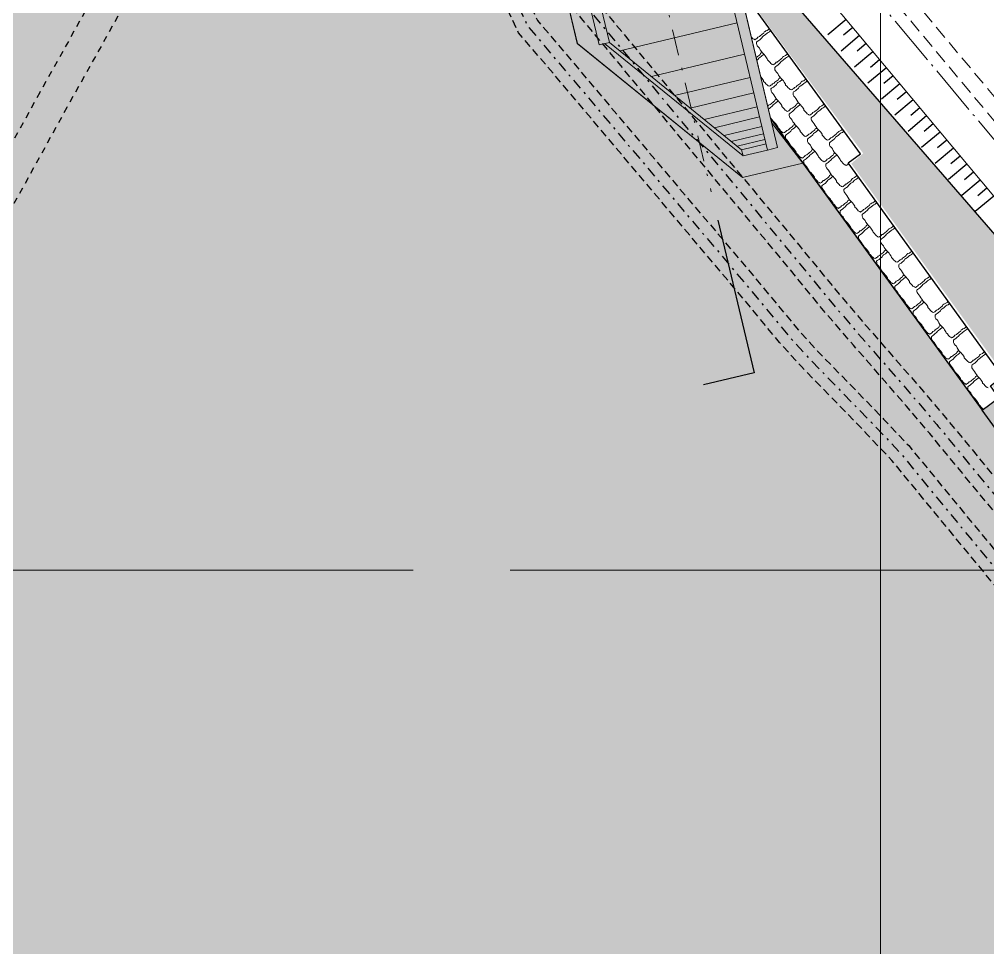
# Model space of a CAD drawing. Extents: x 61466 to 63015, y 108404 to 110397.
# Drawn here: x 62886.5 to 62932.78, y 109037.04 to 109081.38 of the extents above; entities that cross this region are included whole.
import ezdxf
from ezdxf.enums import TextEntityAlignment as Align

# ---------------------------------------------------------------- set-up
doc = ezdxf.new("R2010")
doc.units = 0
doc.header["$LTSCALE"] = 1.000015
doc.header["$MEASUREMENT"] = 0
for name, pattern in [('ACAD_ISO04W100', [30, 24, -3, 0, -3]), ('DOT', [0.55, 0.3, -0.25]), ('NASCOSTA', [9.525, 6.35, -3.175]), ('TRATTEGGIATA2', [0.375, 0.25, -0.125]), ('TRATTOPUNTO2', [0.5, 0.25, -0.125, 0, -0.125])]:
    doc.linetypes.add(name, pattern=pattern)
for name, color, linetype in [('Bâti', 7, 'Continuous'), ('colore lago', 131, 'Continuous'), ('Conduite 1000', 170, 'Continuous'), ('coordinate', 2, 'Continuous'), ('Limite fiume', 6, 'Continuous'), ('LIN010CO', 2, 'Continuous'), ('LIN010TR', 2, 'NASCOSTA'), ('LIN018CO', 6, 'Continuous'), ('LIN018TR', 6, 'NASCOSTA'), ('LIN025CO', 7, 'Continuous'), ('LIN07CO', 4, 'Continuous'), ('sezioni', 7, 'Continuous'), ('TEXT050', 3, 'Continuous'), ('TRATTCOLO-32', 255, 'Continuous')]:
    doc.layers.add(name, color=color, linetype=linetype)
doc.layers.add('Colori bordi', color=5, linetype='Continuous', plot=False)
doc.layers.add('LINCOLOVERDE-025', color=80, linetype='Continuous', lineweight=25)
doc.styles.add('ARIAL', font='arial.ttf')

# ---------------------------------------------------------------- blocks, each defined once
blk = doc.blocks.new('SEZ2')
at = {"layer": 'LIN07CO'}
for p, q in [((0, 0), (0, -1.5)), ((0, -1.5), (-0.5, -1.5))]:
    blk.add_line(p, q, dxfattribs=at)
at = {"layer": 'TEXT050', "style": 'ARIAL'}
blk.add_attdef('NOME_SEZIONE', text='', height=0.4, dxfattribs=at).set_placement((-0.25, -1.162), align=Align.MIDDLE)
blk = doc.blocks.new('CONTORNO')
at = {"layer": 'Colori bordi', "lineweight": 0, "ltscale": 2, "flags": 128}
blk.add_lwpolyline([(18.407, -96.98), (19.153, -100.108), (27.051, -106.511), (29.932, -105.824), (28.44, -103.877), (26.165, -94.334)], dxfattribs=at)

msp = doc.modelspace()

# ---------------------------------------------------------------- hatches: boundary and pattern name
at = {"layer": 'colore lago', "linetype": 'Continuous', "lineweight": 0}
msp.add_hatch(color=256, dxfattribs=at).paths.add_polyline_path([(62975.581, 108981.848), (62972.563, 108992.078), (62972.159, 108999.722), (62973.022, 109007.77), (62971.274, 109014.677), (62964.726, 109023.502), (62958.063, 109028.933), (62955.276, 109033.134), (62951.179, 109038.433), (62944.971, 109044.58), (62942.828, 109044.354), (62941.256, 109046.058), (62941.518, 109050.317), (62932.519, 109062.712), (62923.949, 109074.515), (62921.068, 109073.828), (62913.169, 109080.232), (62912.424, 109083.359), (62899.063, 109099.351), (62899.187, 109099.452), (62898.973, 109099.701), (62894.248, 109105.211), (62888.989, 109110.74), (62879.9, 109119.979), (62873.641, 109126.426), (62866.263, 109134.064), (62859.634, 109141.122), (62850.425, 109151.454), (62847.28, 109155.501), (62836.245, 109170.983), (62830.549, 109180.12), (62830.097, 109179.839), (62825.256, 109176.833), (62819.938, 109173.531), (62807.248, 109165.652), (62813.286, 109155.991), (62827.781, 109132.797), (62825.357, 109131.271), (62827.221, 109128.084), (62828.208, 109126.068), (62829.848, 109121.716), (62831.445, 109117.447), (62833.184, 109113.299), (62835.862, 109107.959), (62838.858, 109102.878), (62842.822, 109096.611), (62845.343, 109092.552), (62846.651, 109090.446), (62851.47, 109082.811), (62855.067, 109077.137), (62856.583, 109077.401), (62859.665, 109075.554), (62862.875, 109072.174), (62862.914, 109063.446), (62870.198, 109052.816), (62875.993, 109045.342), (62885.568, 109033.177), (62896.673, 109017.402), (62896.556, 109017.052), (62904.818, 109004.914), (62914.53, 108991.082), (62924.555, 108973.607), (62932.466, 108959.046), (62983.134, 108959.046), (62981.291, 108965.356), (62977.169, 108976.649)])
at = {"layer": 'LIN010CO', "linetype": 'Continuous', "lineweight": 0}
h = msp.add_hatch(dxfattribs=at)
h.set_pattern_fill('DOTS', color=256, scale=5, angle=-45, style=0)
h.set_pattern_definition([(225, (427.6662, 555.0712), (0.11048543456, -0.3314563037), [0, -0.3125])])
h.paths.add_polyline_path([(62932.545, 109062.676), (62933.408, 109063.303), (62933.02, 109063.866), (62933.629, 109064.327), (62926.263, 109074.489), (62926.833, 109074.982), (62921.56, 109082.092), (62921.18, 109081.816), (62920.182, 109086.005), (62935.209, 109068.687), (62935.403, 109068.849), (62940.853, 109062.326), (62941.047, 109062.488), (62944.17, 109058.75), (62943.73, 109058.382), (62952.381, 109049.817), (62951.382, 109048.971), (62951.868, 109048.402), (62941.518, 109050.317)])
at = {"layer": 'LINCOLOVERDE-025', "linetype": 'Continuous', "lineweight": 0}
h = msp.add_hatch(color=256, dxfattribs=at)
h.dxf.hatch_style = 1
h.paths.add_polyline_path([(62920.182, 109086.005), (62919.463, 109086.866), (62919.31, 109087.508), (62916.314, 109086.794), (62919.006, 109075.5), (62921.068, 109073.828), (62923.949, 109074.515), (62922.456, 109076.462)])
h.paths.add_polyline_path([(62916.314, 109086.794), (62912.831, 109085.964), (62913.287, 109084.053), (62912.424, 109083.359), (62913.169, 109080.232), (62919.006, 109075.5)])

# ---------------------------------------------------------------- linework, layer by layer
at = {"layer": 'Bâti', "linetype": 'DOT'}
for p, q in [((62893.405, 109088.494), (62887.478, 109077.892)), ((62894.697, 109087.772), (62888.77, 109077.17)), ((62887.478, 109077.892), (62880.476, 109065.178)), ((62888.775, 109077.178), (62881.773, 109064.464))]:
    msp.add_line(p, q, dxfattribs=at)
at = {"layer": 'Colori bordi', "linetype": 'Continuous', "lineweight": 0, "flags": 128}
msp.add_lwpolyline([(62941.518, 109050.317), (62932.519, 109062.712), (62923.949, 109074.515), (62921.068, 109073.828), (62913.169, 109080.232), (62912.424, 109083.359)], dxfattribs=at)
at = {"layer": 'Conduite 1000', "linetype": 'TRATTEGGIATA2', "ltscale": 1.5, "flags": 128}
for points, elevation in [([(62890.617, 109124.337), (62896.149, 109118.384), (62901.732, 109112.858), (62902.68, 109111.584), (62903.472, 109109.825), (62904.709, 109106.229), (62912.339, 109085.21), (62913.463, 109083.031), (62914.205, 109082.102), (62923.813, 109070.533), (62925.681, 109068.259), (62926.98, 109066.741), (62927.174, 109066.518), (62929.526, 109063.821), (62929.71, 109063.603), (62930.763, 109062.368), (62930.835, 109062.282), (62934.336, 109058.033), (62938.583, 109052.867), (62942.838, 109047.694), (62947.865, 109041.624), (62952.891, 109035.553), (62958.027, 109029.384), (62963.165, 109023.215), (62967.878, 109017.568), (62972.593, 109011.922), (62993.379, 108987.155), (62994.794, 108985.431), (62996.077, 108983.969), (62996.829, 108983.033), (62997.78, 108981.906), (62998.123, 108981.521), (63002.748, 108975.733), (63010.065, 108967.041), (63010.42, 108965.943), (63009.402, 108965.613), (63009.111, 108966.512), (63001.921, 108975.055), (62997.306, 108980.83), (62996.972, 108981.204), (62996.003, 108982.353), (62995.258, 108983.281), (62993.979, 108984.738), (62992.556, 108986.472), (62971.772, 109011.235), (62967.057, 109016.883), (62962.343, 109022.53), (62957.205, 109028.7), (62952.068, 109034.87), (62947.04, 109040.941), (62942.013, 109047.013), (62937.757, 109052.188), (62933.51, 109057.353), (62930.013, 109061.596), (62929.946, 109061.675), (62928.895, 109062.911), (62928.714, 109063.123), (62926.368, 109065.816), (62926.17, 109066.042), (62924.862, 109067.572), (62922.988, 109069.851), (62913.376, 109081.426), (62912.56, 109082.446), (62911.357, 109084.78), (62903.7, 109105.873), (62902.476, 109109.431), (62901.752, 109111.039), (62900.922, 109112.155), (62895.38, 109117.639), (62889.834, 109123.609)], 279.04), ([(62891.071, 109120.645), (62892.799, 109118.862), (62896.686, 109114.865), (62900.581, 109110.86), (62901.434, 109109.755), (62901.936, 109108.573), (62902.719, 109106.283), (62903.625, 109103.495), (62904.53, 109100.711), (62910.069, 109083.847), (62911.265, 109081.328), (62911.824, 109080.68), (62922.103, 109068.511), (62923.642, 109066.647), (62924.656, 109065.527), (62926.135, 109064.013), (62927.636, 109062.474), (62927.808, 109062.285), (62929.007, 109061.023), (62930.717, 109058.942), (62932.434, 109056.853), (62937.555, 109050.693), (62942.68, 109044.532), (62945.862, 109040.693), (62952.93, 109032.169), (62958.058, 109026.049), (62961.698, 109021.704), (62963.195, 109019.916), (62963.308, 109019.779), (62964.403, 109018.475), (62972.908, 109008.324), (62973.084, 109008.115), (62988.87, 108989.318), (62990.832, 108986.958), (62993.228, 108984.051), (62994.062, 108983.083), (62995.084, 108981.802), (62996.472, 108980.138), (63000.29, 108975.493), (63004.275, 108970.717), (63008.325, 108965.864), (63008.819, 108964.408), (63007.805, 108964.064), (63007.375, 108965.331), (63003.453, 108970.032), (62999.466, 108974.81), (62995.647, 108979.455), (62994.255, 108981.125), (62993.238, 108982.4), (62992.409, 108983.362), (62990.008, 108986.276), (62988.049, 108988.632), (62972.265, 109007.427), (62972.089, 109007.637), (62963.583, 109017.787), (62962.486, 109019.095), (62962.372, 109019.232), (62960.878, 109021.017), (62957.237, 109025.362), (62952.108, 109031.484), (62945.038, 109040.011), (62941.857, 109043.848), (62936.733, 109050.009), (62931.609, 109056.171), (62929.89, 109058.262), (62928.204, 109060.314), (62927.026, 109061.556), (62926.858, 109061.739), (62925.37, 109063.265), (62923.877, 109064.794), (62922.833, 109065.946), (62921.282, 109067.826), (62911.011, 109079.985), (62910.36, 109080.739), (62909.074, 109083.449), (62903.513, 109100.379), (62902.607, 109103.164), (62901.704, 109105.945), (62900.936, 109108.19), (62900.503, 109109.21), (62899.771, 109110.158), (62895.919, 109114.119), (62892.031, 109118.117), (62890.303, 109119.9)], 277.833)]:
    msp.add_lwpolyline(points, close=True, dxfattribs=dict(at, elevation=elevation))
at = {"layer": 'Conduite 1000', "linetype": 'TRATTOPUNTO2', "ltscale": 2, "flags": 128}
for points, elevation in [([(62890.225, 109123.973), (62895.764, 109118.012), (62901.327, 109112.507), (62902.216, 109111.311), (62902.974, 109109.628), (62904.204, 109106.051), (62911.848, 109084.995), (62913.011, 109082.739), (62913.791, 109081.764), (62923.4, 109070.192), (62925.272, 109067.916), (62926.575, 109066.392), (62926.771, 109066.167), (62929.12, 109063.472), (62929.303, 109063.257), (62930.354, 109062.022), (62930.424, 109061.939), (62933.923, 109057.693), (62938.17, 109052.528), (62942.425, 109047.354), (62947.452, 109041.283), (62952.479, 109035.212), (62957.616, 109029.042), (62962.754, 109022.873), (62967.467, 109017.226), (62972.182, 109011.579), (62992.967, 108986.814), (62994.386, 108985.085), (62995.668, 108983.625), (62996.416, 108982.693), (62997.376, 108981.555), (62997.715, 108981.176), (63002.334, 108975.394), (63009.588, 108966.777), (63009.911, 108965.778)], 279.04), ([(62890.687, 109120.272), (62892.415, 109118.489), (62896.302, 109114.492), (62900.176, 109110.509), (62900.968, 109109.482), (62901.436, 109108.381), (62902.211, 109106.114), (62903.116, 109103.33), (62904.021, 109100.545), (62909.571, 109083.648), (62910.812, 109081.034), (62911.417, 109080.333), (62921.692, 109068.169), (62923.237, 109066.297), (62924.267, 109065.161), (62925.752, 109063.639), (62927.247, 109062.107), (62927.417, 109061.921), (62928.606, 109060.668), (62930.303, 109058.602), (62932.021, 109056.512), (62937.144, 109050.351), (62942.268, 109044.19), (62945.45, 109040.352), (62952.519, 109031.827), (62957.647, 109025.706), (62961.288, 109021.36), (62962.783, 109019.574), (62962.897, 109019.437), (62963.993, 109018.131), (62972.498, 109007.981), (62972.674, 109007.771), (62988.46, 108988.975), (62990.42, 108986.617), (62992.818, 108983.707), (62993.65, 108982.741), (62994.669, 108981.464), (62996.059, 108979.797), (62999.878, 108975.152), (63003.864, 108970.374), (63007.85, 108965.597), (63008.312, 108964.236)], 277.833)]:
    msp.add_lwpolyline(points, dxfattribs=dict(at, elevation=elevation))
at = {"layer": 'coordinate', "linetype": 'Continuous', "lineweight": 0}
for p, q in [((62927.666, 109249.448), (62927.666, 108959.046)), ((62727.666, 109055.071), (62905.322, 109055.071)), ((62909.957, 109055.071), (62951.19, 109055.071))]:
    msp.add_line(p, q, dxfattribs=at)
at = {"layer": 'Limite fiume', "linetype": 'Continuous'}
msp.add_line((62922.418, 109076.623), (62932.519, 109062.712), dxfattribs=at)
at = {"layer": 'Limite fiume', "linetype": 'Continuous', "flags": 128}
msp.add_lwpolyline([(62932.519, 109062.712), (62933.312, 109063.3), (62932.917, 109063.883), (62933.496, 109064.322), (62926.107, 109074.529), (62926.7, 109074.961), (62921.553, 109082.022), (62921.195, 109081.756), (62920.182, 109086.005), (62935.209, 109068.687), (62935.403, 109068.849), (62940.853, 109062.326), (62941.047, 109062.488), (62944.17, 109058.75), (62943.73, 109058.382), (62952.329, 109049.773), (62951.382, 109048.971), (62951.868, 109048.402), (62941.518, 109050.317)], close=True, dxfattribs=at)
at = {"layer": 'LIN010CO', "linetype": 'Continuous', "lineweight": 0}
for p, q in [((62920.81, 109081.212), (62915.199, 109079.874)), ((62914.7, 109080.278), (62921.021, 109075.154)), ((62921.167, 109079.714), (62916.707, 109078.651)), ((62921.431, 109078.607), (62917.822, 109077.747)), ((62921.607, 109077.868), (62918.567, 109077.143)), ((62921.765, 109077.205), (62919.234, 109076.602)), ((62921.881, 109076.722), (62919.722, 109076.207)), ((62921.99, 109076.264), (62920.183, 109075.833)), ((62922.072, 109075.92), (62920.529, 109075.553)), ((62922.138, 109075.643), (62920.809, 109075.326)), ((62922.188, 109075.432), (62921.021, 109075.154)), ((62921.021, 109075.154), (62921.09, 109074.862))]:
    msp.add_line(p, q, dxfattribs=at)
at = {"layer": 'LIN010CO', "linetype": 'Continuous', "lineweight": 0, "flags": 128}
for points in [[(62921.483, 109080.546), (62921.507, 109080.518), (62921.546, 109080.475), (62921.6, 109080.438), (62921.6, 109080.438), (62921.618, 109080.432), (62921.66, 109080.411), (62921.692, 109080.429), (62921.713, 109080.445), (62921.734, 109080.46), (62921.771, 109080.489), (62921.803, 109080.533), (62921.846, 109080.545), (62921.882, 109080.566), (62921.925, 109080.605), (62921.966, 109080.637), (62922.012, 109080.671), (62922.058, 109080.706), (62922.087, 109080.728), (62922.106, 109080.781), (62922.146, 109080.805), (62922.179, 109080.83), (62922.246, 109080.855), (62922.304, 109080.899), (62922.343, 109080.934), (62922.343, 109080.938)], [(62922.42, 109080.833), (62922.407, 109080.836), (62922.386, 109080.82), (62922.352, 109080.788), (62922.295, 109080.758), (62922.247, 109080.728), (62922.153, 109080.644), (62922.071, 109080.588), (62922.025, 109080.554), (62921.992, 109080.502), (62921.885, 109080.402), (62921.852, 109080.377), (62921.765, 109080.318), (62921.735, 109080.289), (62921.737, 109080.218), (62921.742, 109080.176), (62921.771, 109080.12), (62921.823, 109080.06), (62921.874, 109080.001), (62921.915, 109079.921), (62921.965, 109079.847), (62922.018, 109079.776), (62922.097, 109079.698), (62922.145, 109079.643), (62922.186, 109079.589), (62922.251, 109079.495), (62922.255, 109079.446), (62922.318, 109079.388), (62922.379, 109079.317), (62922.418, 109079.274), (62922.472, 109079.237), (62922.472, 109079.237), (62922.49, 109079.231), (62922.532, 109079.21), (62922.564, 109079.228), (62922.585, 109079.244), (62922.606, 109079.259), (62922.643, 109079.288), (62922.675, 109079.332), (62922.718, 109079.344), (62922.754, 109079.365), (62922.797, 109079.404), (62922.839, 109079.435), (62922.884, 109079.47), (62922.93, 109079.505), (62922.959, 109079.527), (62922.978, 109079.58), (62923.018, 109079.604), (62923.052, 109079.629), (62923.118, 109079.654), (62923.176, 109079.698), (62923.215, 109079.733), (62923.216, 109079.741)], [(62921.719, 109079.557), (62921.743, 109079.579), (62921.784, 109079.611), (62921.83, 109079.645), (62921.876, 109079.68), (62921.905, 109079.702), (62921.924, 109079.755), (62921.964, 109079.779), (62921.997, 109079.804)], [(62922.082, 109079.713), (62922.065, 109079.702), (62921.971, 109079.618), (62921.889, 109079.562), (62921.843, 109079.528), (62921.81, 109079.477), (62921.751, 109079.421)], [(62923.296, 109079.631), (62923.279, 109079.635), (62923.258, 109079.619), (62923.224, 109079.587), (62923.168, 109079.557), (62923.119, 109079.527), (62923.025, 109079.443), (62922.943, 109079.387), (62922.897, 109079.353), (62922.864, 109079.301), (62922.757, 109079.201), (62922.724, 109079.176), (62922.637, 109079.117), (62922.607, 109079.088), (62922.609, 109079.017), (62922.614, 109078.975), (62922.643, 109078.919), (62922.695, 109078.859), (62922.746, 109078.8), (62922.787, 109078.72), (62922.837, 109078.646), (62922.89, 109078.575), (62922.969, 109078.497), (62923.017, 109078.442), (62923.058, 109078.388), (62923.123, 109078.294), (62923.127, 109078.245), (62923.19, 109078.187), (62923.251, 109078.116), (62923.29, 109078.073), (62923.344, 109078.036), (62923.344, 109078.036), (62923.362, 109078.03), (62923.404, 109078.009), (62923.436, 109078.027), (62923.457, 109078.042), (62923.478, 109078.058), (62923.515, 109078.087), (62923.547, 109078.131), (62923.59, 109078.143), (62923.626, 109078.164), (62923.669, 109078.203), (62923.711, 109078.234), (62923.756, 109078.269), (62923.802, 109078.304), (62923.831, 109078.326), (62923.85, 109078.379), (62923.89, 109078.403), (62923.924, 109078.428), (62923.99, 109078.453), (62924.048, 109078.497), (62924.087, 109078.532), (62924.089, 109078.544)], [(62921.935, 109078.649), (62921.963, 109078.618), (62922.004, 109078.563), (62922.069, 109078.469), (62922.073, 109078.42), (62922.136, 109078.363), (62922.197, 109078.291), (62922.236, 109078.248), (62922.29, 109078.211), (62922.29, 109078.211), (62922.308, 109078.205), (62922.35, 109078.184), (62922.382, 109078.202), (62922.403, 109078.218), (62922.424, 109078.233), (62922.461, 109078.262), (62922.493, 109078.306), (62922.536, 109078.318), (62922.572, 109078.339), (62922.615, 109078.378), (62922.656, 109078.41), (62922.702, 109078.444), (62922.748, 109078.479), (62922.777, 109078.501), (62922.796, 109078.554), (62922.836, 109078.578), (62922.869, 109078.603)], [(62922.954, 109078.512), (62922.937, 109078.501), (62922.843, 109078.417), (62922.761, 109078.361), (62922.715, 109078.327), (62922.682, 109078.276), (62922.575, 109078.175), (62922.542, 109078.15), (62922.455, 109078.091), (62922.425, 109078.062), (62922.427, 109077.991), (62922.432, 109077.949), (62922.461, 109077.893), (62922.513, 109077.834), (62922.564, 109077.774), (62922.605, 109077.694), (62922.655, 109077.62), (62922.708, 109077.55), (62922.787, 109077.472), (62922.835, 109077.416), (62922.876, 109077.362), (62922.941, 109077.268), (62922.945, 109077.219), (62923.008, 109077.162), (62923.069, 109077.09), (62923.108, 109077.047), (62923.162, 109077.01), (62923.162, 109077.01), (62923.18, 109077.004), (62923.222, 109076.983), (62923.254, 109077.001), (62923.275, 109077.017), (62923.296, 109077.032), (62923.333, 109077.061), (62923.365, 109077.105), (62923.408, 109077.117), (62923.444, 109077.138), (62923.487, 109077.177), (62923.529, 109077.209), (62923.574, 109077.243), (62923.62, 109077.278), (62923.649, 109077.3), (62923.668, 109077.353), (62923.708, 109077.377), (62923.741, 109077.402)], [(62924.173, 109078.429), (62924.151, 109078.434), (62924.13, 109078.418), (62924.096, 109078.386), (62924.04, 109078.356), (62923.991, 109078.326), (62923.897, 109078.242), (62923.815, 109078.186), (62923.769, 109078.152), (62923.736, 109078.1), (62923.629, 109078), (62923.596, 109077.975), (62923.509, 109077.916), (62923.479, 109077.887), (62923.481, 109077.816), (62923.486, 109077.774), (62923.516, 109077.718), (62923.567, 109077.658), (62923.618, 109077.599), (62923.659, 109077.519), (62923.709, 109077.445), (62923.762, 109077.374), (62923.841, 109077.296), (62923.889, 109077.241), (62923.93, 109077.187), (62923.995, 109077.093), (62923.999, 109077.044), (62924.062, 109076.986), (62924.123, 109076.915), (62924.162, 109076.872), (62924.216, 109076.835), (62924.216, 109076.835), (62924.234, 109076.829), (62924.276, 109076.808), (62924.308, 109076.826), (62924.329, 109076.841), (62924.35, 109076.857), (62924.387, 109076.886), (62924.419, 109076.929), (62924.462, 109076.942), (62924.498, 109076.963), (62924.541, 109077.002), (62924.583, 109077.033), (62924.628, 109077.068), (62924.674, 109077.103), (62924.703, 109077.125), (62924.722, 109077.178), (62924.762, 109077.202), (62924.796, 109077.227), (62924.862, 109077.252), (62924.921, 109077.296), (62924.959, 109077.331), (62924.961, 109077.347)], [(62922.273, 109077.231), (62922.279, 109077.236), (62922.311, 109077.28), (62922.354, 109077.292), (62922.39, 109077.313), (62922.433, 109077.352), (62922.474, 109077.384), (62922.52, 109077.418), (62922.566, 109077.453), (62922.595, 109077.475), (62922.614, 109077.528), (62922.654, 109077.552), (62922.687, 109077.577)], [(62922.772, 109077.486), (62922.755, 109077.475), (62922.661, 109077.391), (62922.579, 109077.336), (62922.533, 109077.301), (62922.5, 109077.25), (62922.393, 109077.149), (62922.36, 109077.124), (62922.307, 109077.088)], [(62923.826, 109077.311), (62923.809, 109077.3), (62923.715, 109077.216), (62923.633, 109077.16), (62923.587, 109077.126), (62923.554, 109077.075), (62923.447, 109076.974), (62923.414, 109076.949), (62923.327, 109076.89), (62923.297, 109076.861), (62923.299, 109076.79), (62923.304, 109076.748), (62923.333, 109076.692), (62923.385, 109076.633), (62923.436, 109076.573), (62923.477, 109076.493), (62923.527, 109076.419), (62923.58, 109076.348), (62923.659, 109076.271), (62923.707, 109076.215), (62923.748, 109076.161), (62923.813, 109076.067), (62923.817, 109076.018), (62923.88, 109075.961), (62923.941, 109075.889), (62923.98, 109075.846), (62924.034, 109075.809), (62924.034, 109075.809), (62924.052, 109075.803), (62924.094, 109075.782), (62924.126, 109075.8), (62924.147, 109075.816), (62924.168, 109075.831), (62924.205, 109075.86), (62924.237, 109075.904), (62924.28, 109075.916), (62924.316, 109075.937), (62924.359, 109075.976), (62924.401, 109076.008), (62924.446, 109076.042), (62924.492, 109076.077), (62924.521, 109076.099), (62924.54, 109076.152), (62924.58, 109076.176), (62924.613, 109076.201)], [(62925.049, 109077.227), (62925.023, 109077.233), (62925.002, 109077.217), (62924.968, 109077.185), (62924.912, 109077.155), (62924.863, 109077.125), (62924.769, 109077.041), (62924.687, 109076.985), (62924.641, 109076.951), (62924.608, 109076.899), (62924.501, 109076.799), (62924.468, 109076.774), (62924.381, 109076.715), (62924.351, 109076.686), (62924.353, 109076.615), (62924.358, 109076.573), (62924.388, 109076.517), (62924.439, 109076.457), (62924.49, 109076.398), (62924.531, 109076.318), (62924.581, 109076.244), (62924.634, 109076.173), (62924.713, 109076.095), (62924.761, 109076.04), (62924.802, 109075.986), (62924.867, 109075.892), (62924.871, 109075.843), (62924.934, 109075.785), (62924.995, 109075.714), (62925.034, 109075.671), (62925.088, 109075.634), (62925.088, 109075.634), (62925.106, 109075.628), (62925.148, 109075.607), (62925.18, 109075.625), (62925.201, 109075.64), (62925.222, 109075.656), (62925.259, 109075.685), (62925.291, 109075.728), (62925.334, 109075.741), (62925.37, 109075.762), (62925.413, 109075.801), (62925.455, 109075.832), (62925.5, 109075.867), (62925.546, 109075.902), (62925.575, 109075.924), (62925.594, 109075.977), (62925.634, 109076.001), (62925.668, 109076.026), (62925.734, 109076.051), (62925.793, 109076.095), (62925.831, 109076.13), (62925.834, 109076.15)], [(62922.394, 109076.726), (62922.423, 109076.668), (62922.473, 109076.594), (62922.526, 109076.524), (62922.605, 109076.446), (62922.653, 109076.391), (62922.694, 109076.337), (62922.759, 109076.242), (62922.763, 109076.193), (62922.826, 109076.136), (62922.887, 109076.064), (62922.926, 109076.021), (62922.98, 109075.984), (62922.98, 109075.984), (62922.998, 109075.978), (62923.04, 109075.957), (62923.072, 109075.975), (62923.093, 109075.991), (62923.114, 109076.006), (62923.151, 109076.035), (62923.183, 109076.079), (62923.226, 109076.091), (62923.262, 109076.112), (62923.305, 109076.151), (62923.346, 109076.183), (62923.392, 109076.217), (62923.438, 109076.252), (62923.467, 109076.274), (62923.486, 109076.327), (62923.526, 109076.351), (62923.559, 109076.376)], [(62923.644, 109076.285), (62923.627, 109076.274), (62923.533, 109076.19), (62923.451, 109076.135), (62923.405, 109076.1), (62923.372, 109076.049), (62923.265, 109075.948), (62923.232, 109075.923), (62923.145, 109075.864), (62923.115, 109075.835), (62923.117, 109075.764), (62923.122, 109075.722), (62923.151, 109075.666), (62923.203, 109075.607), (62923.254, 109075.547), (62923.295, 109075.467), (62923.345, 109075.393), (62923.398, 109075.323), (62923.477, 109075.245), (62923.525, 109075.19), (62923.566, 109075.135), (62923.631, 109075.041), (62923.635, 109074.992), (62923.698, 109074.935), (62923.759, 109074.863), (62923.798, 109074.82), (62923.852, 109074.783), (62923.852, 109074.783), (62923.87, 109074.777), (62923.912, 109074.756), (62923.944, 109074.774), (62923.965, 109074.79), (62923.986, 109074.805), (62924.023, 109074.834), (62924.055, 109074.878), (62924.098, 109074.89), (62924.134, 109074.911), (62924.177, 109074.95), (62924.219, 109074.982), (62924.264, 109075.016), (62924.31, 109075.051), (62924.339, 109075.073), (62924.358, 109075.126), (62924.398, 109075.15), (62924.431, 109075.175)], [(62924.698, 109076.11), (62924.681, 109076.099), (62924.587, 109076.015), (62924.505, 109075.959), (62924.459, 109075.925), (62924.426, 109075.874), (62924.319, 109075.773), (62924.286, 109075.748), (62924.199, 109075.689), (62924.169, 109075.66), (62924.171, 109075.589), (62924.176, 109075.547), (62924.206, 109075.491), (62924.257, 109075.432), (62924.308, 109075.372), (62924.349, 109075.292), (62924.399, 109075.218), (62924.452, 109075.147), (62924.531, 109075.07), (62924.579, 109075.014), (62924.62, 109074.96), (62924.685, 109074.866), (62924.689, 109074.817), (62924.752, 109074.76), (62924.813, 109074.688), (62924.852, 109074.645), (62924.906, 109074.608), (62924.906, 109074.608), (62924.924, 109074.602), (62924.966, 109074.581), (62924.998, 109074.599), (62925.019, 109074.615), (62925.04, 109074.63), (62925.077, 109074.659), (62925.109, 109074.703), (62925.152, 109074.715), (62925.188, 109074.736), (62925.231, 109074.775), (62925.273, 109074.807), (62925.318, 109074.841), (62925.364, 109074.876), (62925.393, 109074.898), (62925.412, 109074.951), (62925.452, 109074.975), (62925.485, 109075)], [(62925.925, 109076.025), (62925.895, 109076.032), (62925.874, 109076.016), (62925.84, 109075.984), (62925.784, 109075.954), (62925.735, 109075.924), (62925.641, 109075.84), (62925.559, 109075.784), (62925.513, 109075.75), (62925.48, 109075.698), (62925.373, 109075.598), (62925.34, 109075.573), (62925.254, 109075.514), (62925.223, 109075.484), (62925.225, 109075.414), (62925.23, 109075.372), (62925.26, 109075.316), (62925.311, 109075.256), (62925.362, 109075.197), (62925.403, 109075.117), (62925.453, 109075.043), (62925.506, 109074.972), (62925.585, 109074.894), (62925.633, 109074.839), (62925.674, 109074.785), (62925.739, 109074.691), (62925.743, 109074.642), (62925.806, 109074.584), (62925.867, 109074.513), (62925.906, 109074.47), (62925.96, 109074.433), (62925.96, 109074.433), (62925.978, 109074.427), (62926.02, 109074.406), (62926.052, 109074.424), (62926.073, 109074.439), (62926.094, 109074.455), (62926.131, 109074.483), (62926.135, 109074.489)], [(62924.516, 109075.084), (62924.499, 109075.073), (62924.405, 109074.989), (62924.323, 109074.934), (62924.277, 109074.899), (62924.244, 109074.848), (62924.137, 109074.747), (62924.104, 109074.722), (62924.017, 109074.663), (62923.987, 109074.634), (62923.989, 109074.563), (62923.994, 109074.521), (62924.023, 109074.465), (62924.075, 109074.406), (62924.126, 109074.346), (62924.167, 109074.266), (62924.217, 109074.192), (62924.27, 109074.122), (62924.349, 109074.044), (62924.397, 109073.989), (62924.438, 109073.934), (62924.503, 109073.84), (62924.507, 109073.791), (62924.57, 109073.734), (62924.631, 109073.662), (62924.67, 109073.619), (62924.724, 109073.582), (62924.724, 109073.582), (62924.742, 109073.576), (62924.784, 109073.555), (62924.816, 109073.573), (62924.837, 109073.589), (62924.858, 109073.604), (62924.895, 109073.633), (62924.927, 109073.677), (62924.97, 109073.689), (62925.006, 109073.71), (62925.049, 109073.749), (62925.091, 109073.781), (62925.136, 109073.815), (62925.182, 109073.85), (62925.211, 109073.872), (62925.23, 109073.925), (62925.27, 109073.949), (62925.303, 109073.974)], [(62925.57, 109074.909), (62925.553, 109074.898), (62925.459, 109074.814), (62925.377, 109074.758), (62925.331, 109074.724), (62925.298, 109074.673), (62925.191, 109074.572), (62925.158, 109074.547), (62925.071, 109074.488), (62925.041, 109074.459), (62925.043, 109074.388), (62925.048, 109074.346), (62925.078, 109074.29), (62925.129, 109074.23), (62925.18, 109074.171), (62925.221, 109074.091), (62925.271, 109074.017), (62925.324, 109073.946), (62925.403, 109073.869), (62925.451, 109073.813), (62925.492, 109073.759), (62925.557, 109073.665), (62925.561, 109073.616), (62925.624, 109073.559), (62925.685, 109073.487), (62925.724, 109073.444), (62925.778, 109073.407), (62925.778, 109073.407), (62925.796, 109073.401), (62925.838, 109073.38), (62925.87, 109073.398), (62925.891, 109073.414), (62925.912, 109073.429), (62925.949, 109073.458), (62925.981, 109073.502), (62926.024, 109073.514), (62926.06, 109073.535), (62926.103, 109073.574), (62926.145, 109073.606), (62926.19, 109073.64), (62926.236, 109073.675), (62926.265, 109073.697), (62926.284, 109073.75), (62926.324, 109073.774), (62926.358, 109073.799), (62926.424, 109073.824), (62926.483, 109073.868), (62926.521, 109073.903), (62926.525, 109073.933), (62926.526, 109073.95)], [(62925.388, 109073.883), (62925.371, 109073.872), (62925.277, 109073.788), (62925.195, 109073.732), (62925.149, 109073.698), (62925.116, 109073.647), (62925.009, 109073.546), (62924.976, 109073.521), (62924.889, 109073.462), (62924.859, 109073.433), (62924.861, 109073.362), (62924.866, 109073.32), (62924.896, 109073.264), (62924.947, 109073.205), (62924.998, 109073.145), (62925.039, 109073.065), (62925.089, 109072.991), (62925.142, 109072.921), (62925.221, 109072.843), (62925.269, 109072.788), (62925.31, 109072.733), (62925.375, 109072.639), (62925.379, 109072.59), (62925.442, 109072.533), (62925.503, 109072.461), (62925.542, 109072.418), (62925.596, 109072.381), (62925.596, 109072.381), (62925.614, 109072.375), (62925.656, 109072.354), (62925.688, 109072.372), (62925.709, 109072.388), (62925.73, 109072.403), (62925.767, 109072.432), (62925.799, 109072.476), (62925.842, 109072.488), (62925.878, 109072.509), (62925.921, 109072.548), (62925.963, 109072.58), (62926.008, 109072.614), (62926.054, 109072.649), (62926.083, 109072.671), (62926.102, 109072.724), (62926.142, 109072.748), (62926.175, 109072.773)], [(62926.688, 109073.726), (62926.644, 109073.771), (62926.625, 109073.796), (62926.585, 109073.805), (62926.564, 109073.789), (62926.53, 109073.757), (62926.474, 109073.727), (62926.425, 109073.697), (62926.331, 109073.613), (62926.249, 109073.557), (62926.203, 109073.523), (62926.17, 109073.471), (62926.063, 109073.371), (62926.03, 109073.346), (62925.944, 109073.287), (62925.913, 109073.258), (62925.915, 109073.187), (62925.92, 109073.145), (62925.95, 109073.089), (62926.001, 109073.029), (62926.052, 109072.97), (62926.093, 109072.89), (62926.143, 109072.816), (62926.196, 109072.745), (62926.275, 109072.668), (62926.323, 109072.612), (62926.364, 109072.558), (62926.429, 109072.464), (62926.433, 109072.415), (62926.496, 109072.358), (62926.557, 109072.286), (62926.596, 109072.243), (62926.65, 109072.206), (62926.65, 109072.206), (62926.668, 109072.2), (62926.71, 109072.179), (62926.742, 109072.197), (62926.763, 109072.213), (62926.784, 109072.228), (62926.821, 109072.257), (62926.853, 109072.301), (62926.896, 109072.313), (62926.932, 109072.334), (62926.975, 109072.373), (62927.017, 109072.404), (62927.062, 109072.439), (62927.108, 109072.474), (62927.137, 109072.496), (62927.156, 109072.549), (62927.196, 109072.573), (62927.23, 109072.598), (62927.296, 109072.623), (62927.355, 109072.667), (62927.393, 109072.702), (62927.397, 109072.732), (62927.397, 109072.746)], [(62926.26, 109072.682), (62926.243, 109072.671), (62926.149, 109072.587), (62926.067, 109072.531), (62926.021, 109072.497), (62925.988, 109072.446), (62925.881, 109072.345), (62925.848, 109072.32), (62925.761, 109072.261), (62925.731, 109072.232), (62925.733, 109072.161), (62925.738, 109072.119), (62925.768, 109072.063), (62925.819, 109072.004), (62925.87, 109071.944), (62925.911, 109071.864), (62925.961, 109071.79), (62926.014, 109071.72), (62926.093, 109071.642), (62926.141, 109071.587), (62926.182, 109071.532), (62926.247, 109071.438), (62926.251, 109071.389), (62926.314, 109071.332), (62926.375, 109071.26), (62926.414, 109071.217), (62926.468, 109071.18), (62926.468, 109071.18), (62926.486, 109071.174), (62926.528, 109071.153), (62926.56, 109071.171), (62926.581, 109071.187), (62926.602, 109071.202), (62926.639, 109071.231), (62926.671, 109071.275), (62926.714, 109071.287), (62926.75, 109071.308), (62926.793, 109071.347), (62926.835, 109071.379), (62926.88, 109071.413), (62926.926, 109071.448), (62926.955, 109071.47), (62926.974, 109071.523), (62927.014, 109071.547), (62927.047, 109071.572)], [(62927.551, 109072.534), (62927.516, 109072.57), (62927.497, 109072.595), (62927.457, 109072.604), (62927.436, 109072.588), (62927.402, 109072.556), (62927.346, 109072.526), (62927.297, 109072.496), (62927.203, 109072.412), (62927.121, 109072.356), (62927.075, 109072.322), (62927.042, 109072.27), (62926.935, 109072.17), (62926.902, 109072.145), (62926.816, 109072.086), (62926.785, 109072.057), (62926.787, 109071.986), (62926.792, 109071.944), (62926.822, 109071.888), (62926.873, 109071.828), (62926.924, 109071.769), (62926.965, 109071.689), (62927.015, 109071.615), (62927.068, 109071.544), (62927.147, 109071.466), (62927.195, 109071.411), (62927.236, 109071.357), (62927.301, 109071.263), (62927.305, 109071.214), (62927.368, 109071.156), (62927.429, 109071.085), (62927.468, 109071.042), (62927.522, 109071.005), (62927.522, 109071.005), (62927.54, 109070.999), (62927.582, 109070.978), (62927.614, 109070.996), (62927.635, 109071.012), (62927.656, 109071.027), (62927.693, 109071.056), (62927.725, 109071.1), (62927.768, 109071.112), (62927.805, 109071.133), (62927.847, 109071.172), (62927.889, 109071.203), (62927.934, 109071.238), (62927.98, 109071.273), (62928.009, 109071.295), (62928.028, 109071.348), (62928.068, 109071.372), (62928.102, 109071.397), (62928.168, 109071.422), (62928.227, 109071.466), (62928.265, 109071.501), (62928.269, 109071.531), (62928.269, 109071.541)], [(62927.132, 109071.481), (62927.115, 109071.47), (62927.021, 109071.386), (62926.939, 109071.33), (62926.893, 109071.296), (62926.86, 109071.245), (62926.753, 109071.144), (62926.72, 109071.119), (62926.634, 109071.06), (62926.603, 109071.031), (62926.605, 109070.96), (62926.61, 109070.918), (62926.64, 109070.862), (62926.691, 109070.803), (62926.742, 109070.743), (62926.783, 109070.663), (62926.833, 109070.589), (62926.886, 109070.519), (62926.965, 109070.441), (62927.013, 109070.386), (62927.054, 109070.331), (62927.119, 109070.237), (62927.123, 109070.188), (62927.186, 109070.131), (62927.247, 109070.059), (62927.286, 109070.016), (62927.34, 109069.979), (62927.34, 109069.979), (62927.358, 109069.973), (62927.4, 109069.952), (62927.432, 109069.97), (62927.453, 109069.986), (62927.474, 109070.001), (62927.511, 109070.03), (62927.543, 109070.074), (62927.586, 109070.086), (62927.622, 109070.107), (62927.665, 109070.146), (62927.707, 109070.178), (62927.752, 109070.212), (62927.798, 109070.247), (62927.827, 109070.269), (62927.846, 109070.322), (62927.886, 109070.346), (62927.919, 109070.371)], [(62928.413, 109071.343), (62928.388, 109071.369), (62928.369, 109071.394), (62928.329, 109071.403), (62928.308, 109071.387), (62928.274, 109071.355), (62928.218, 109071.325), (62928.169, 109071.295), (62928.075, 109071.211), (62927.993, 109071.155), (62927.947, 109071.121), (62927.914, 109071.069), (62927.807, 109070.969), (62927.774, 109070.944), (62927.688, 109070.885), (62927.657, 109070.856), (62927.659, 109070.785), (62927.664, 109070.743), (62927.694, 109070.687), (62927.745, 109070.627), (62927.796, 109070.568), (62927.837, 109070.488), (62927.887, 109070.414), (62927.94, 109070.343), (62928.019, 109070.265), (62928.067, 109070.21), (62928.108, 109070.156), (62928.173, 109070.062), (62928.178, 109070.013), (62928.24, 109069.955), (62928.301, 109069.884), (62928.34, 109069.841), (62928.394, 109069.804), (62928.394, 109069.804), (62928.412, 109069.798), (62928.454, 109069.777), (62928.486, 109069.795), (62928.507, 109069.81), (62928.528, 109069.826), (62928.565, 109069.855), (62928.597, 109069.898), (62928.64, 109069.911), (62928.677, 109069.932), (62928.719, 109069.971), (62928.761, 109070.002), (62928.807, 109070.037), (62928.852, 109070.072), (62928.881, 109070.094), (62928.9, 109070.147), (62928.941, 109070.171), (62928.974, 109070.196), (62929.04, 109070.221), (62929.099, 109070.265), (62929.137, 109070.3), (62929.141, 109070.33), (62929.141, 109070.337)], [(62928.004, 109070.28), (62927.987, 109070.269), (62927.893, 109070.185), (62927.811, 109070.129), (62927.765, 109070.095), (62927.732, 109070.044), (62927.625, 109069.943), (62927.592, 109069.918), (62927.506, 109069.859), (62927.475, 109069.83), (62927.477, 109069.759), (62927.482, 109069.717), (62927.512, 109069.661), (62927.563, 109069.602), (62927.614, 109069.542), (62927.655, 109069.462), (62927.705, 109069.388), (62927.758, 109069.318), (62927.837, 109069.24), (62927.885, 109069.184), (62927.926, 109069.13), (62927.991, 109069.036), (62927.996, 109068.987), (62928.058, 109068.93), (62928.119, 109068.858), (62928.158, 109068.815), (62928.212, 109068.778), (62928.212, 109068.778), (62928.23, 109068.772), (62928.272, 109068.751), (62928.304, 109068.769), (62928.325, 109068.785), (62928.346, 109068.8), (62928.383, 109068.829), (62928.415, 109068.873), (62928.458, 109068.885), (62928.495, 109068.906), (62928.537, 109068.945), (62928.579, 109068.977), (62928.624, 109069.011), (62928.67, 109069.046), (62928.699, 109069.068), (62928.718, 109069.121), (62928.758, 109069.145), (62928.791, 109069.17)], [(62929.276, 109070.151), (62929.26, 109070.168), (62929.241, 109070.193), (62929.201, 109070.202), (62929.18, 109070.186), (62929.146, 109070.154), (62929.09, 109070.124), (62929.041, 109070.094), (62928.947, 109070.01), (62928.865, 109069.954), (62928.819, 109069.92), (62928.786, 109069.868), (62928.679, 109069.768), (62928.646, 109069.743), (62928.56, 109069.684), (62928.53, 109069.655), (62928.531, 109069.584), (62928.536, 109069.542), (62928.566, 109069.486), (62928.617, 109069.426), (62928.668, 109069.367), (62928.71, 109069.287), (62928.759, 109069.213), (62928.812, 109069.142), (62928.891, 109069.064), (62928.939, 109069.009), (62928.98, 109068.955), (62929.045, 109068.861), (62929.05, 109068.812), (62929.112, 109068.754), (62929.173, 109068.683), (62929.212, 109068.64), (62929.266, 109068.603), (62929.266, 109068.603), (62929.284, 109068.597), (62929.326, 109068.576), (62929.358, 109068.594), (62929.379, 109068.609), (62929.4, 109068.625), (62929.437, 109068.654), (62929.469, 109068.697), (62929.512, 109068.71), (62929.549, 109068.731), (62929.591, 109068.77), (62929.633, 109068.801), (62929.679, 109068.836), (62929.724, 109068.871), (62929.753, 109068.893), (62929.772, 109068.946), (62929.813, 109068.97), (62929.846, 109068.995), (62929.912, 109069.02), (62929.971, 109069.064), (62930.009, 109069.099), (62930.013, 109069.129), (62930.013, 109069.133)], [(62928.876, 109069.079), (62928.859, 109069.068), (62928.765, 109068.984), (62928.683, 109068.928), (62928.637, 109068.894), (62928.604, 109068.843), (62928.497, 109068.742), (62928.464, 109068.717), (62928.378, 109068.658), (62928.347, 109068.629), (62928.349, 109068.558), (62928.354, 109068.516), (62928.384, 109068.46), (62928.435, 109068.401), (62928.486, 109068.341), (62928.527, 109068.261), (62928.577, 109068.187), (62928.63, 109068.116), (62928.709, 109068.039), (62928.757, 109067.983), (62928.798, 109067.929), (62928.863, 109067.835), (62928.868, 109067.786), (62928.93, 109067.729), (62928.991, 109067.657), (62929.03, 109067.614), (62929.084, 109067.577), (62929.084, 109067.577), (62929.102, 109067.571), (62929.144, 109067.55), (62929.176, 109067.568), (62929.197, 109067.584), (62929.218, 109067.599), (62929.255, 109067.628), (62929.287, 109067.672), (62929.33, 109067.684), (62929.367, 109067.705), (62929.409, 109067.744), (62929.451, 109067.776), (62929.497, 109067.81), (62929.542, 109067.845), (62929.571, 109067.867), (62929.59, 109067.92), (62929.631, 109067.944), (62929.663, 109067.969)], [(62930.138, 109068.96), (62930.132, 109068.967), (62930.113, 109068.992), (62930.073, 109069.001), (62930.052, 109068.985), (62930.018, 109068.953), (62929.962, 109068.923), (62929.913, 109068.893), (62929.819, 109068.809), (62929.737, 109068.753), (62929.691, 109068.719), (62929.658, 109068.667), (62929.551, 109068.567), (62929.518, 109068.542), (62929.432, 109068.483), (62929.402, 109068.454), (62929.403, 109068.383), (62929.408, 109068.341), (62929.438, 109068.285), (62929.489, 109068.225), (62929.541, 109068.166), (62929.582, 109068.086), (62929.631, 109068.012), (62929.684, 109067.941), (62929.763, 109067.863), (62929.811, 109067.808), (62929.852, 109067.754), (62929.917, 109067.66), (62929.922, 109067.611), (62929.984, 109067.553), (62930.045, 109067.482), (62930.084, 109067.439), (62930.138, 109067.402), (62930.138, 109067.402), (62930.156, 109067.396), (62930.198, 109067.375), (62930.23, 109067.393), (62930.251, 109067.408), (62930.272, 109067.424), (62930.309, 109067.453), (62930.341, 109067.496), (62930.384, 109067.509), (62930.421, 109067.53), (62930.463, 109067.569), (62930.505, 109067.6), (62930.551, 109067.635), (62930.596, 109067.67), (62930.625, 109067.692), (62930.644, 109067.745), (62930.685, 109067.769), (62930.718, 109067.794), (62930.785, 109067.819), (62930.843, 109067.863), (62930.881, 109067.898), (62930.885, 109067.927), (62930.885, 109067.928)], [(62929.748, 109067.878), (62929.731, 109067.867), (62929.637, 109067.783), (62929.555, 109067.727), (62929.509, 109067.693), (62929.476, 109067.642), (62929.369, 109067.541), (62929.336, 109067.516), (62929.25, 109067.457), (62929.22, 109067.428), (62929.221, 109067.357), (62929.226, 109067.315), (62929.256, 109067.259), (62929.307, 109067.199), (62929.358, 109067.14), (62929.4, 109067.06), (62929.449, 109066.986), (62929.502, 109066.915), (62929.581, 109066.838), (62929.629, 109066.782), (62929.67, 109066.728), (62929.735, 109066.634), (62929.74, 109066.585), (62929.802, 109066.528), (62929.863, 109066.456), (62929.902, 109066.413), (62929.956, 109066.376), (62929.956, 109066.376), (62929.974, 109066.37), (62930.016, 109066.349), (62930.048, 109066.367), (62930.069, 109066.383), (62930.09, 109066.398), (62930.127, 109066.427), (62930.159, 109066.471), (62930.202, 109066.483), (62930.239, 109066.504), (62930.281, 109066.543), (62930.323, 109066.575), (62930.369, 109066.609), (62930.414, 109066.644), (62930.443, 109066.666), (62930.462, 109066.719), (62930.503, 109066.743), (62930.535, 109066.768)], [(62930.986, 109067.789), (62930.985, 109067.791), (62930.945, 109067.8), (62930.924, 109067.784), (62930.89, 109067.752), (62930.834, 109067.722), (62930.785, 109067.692), (62930.691, 109067.608), (62930.609, 109067.552), (62930.564, 109067.518), (62930.53, 109067.466), (62930.423, 109067.366), (62930.39, 109067.341), (62930.304, 109067.282), (62930.274, 109067.252), (62930.275, 109067.182), (62930.28, 109067.14), (62930.31, 109067.084), (62930.361, 109067.024), (62930.413, 109066.965), (62930.454, 109066.885), (62930.503, 109066.811), (62930.556, 109066.74), (62930.635, 109066.662), (62930.683, 109066.607), (62930.724, 109066.553), (62930.789, 109066.459), (62930.794, 109066.41), (62930.857, 109066.352), (62930.917, 109066.281), (62930.956, 109066.238), (62931.011, 109066.201), (62931.011, 109066.201), (62931.028, 109066.195), (62931.07, 109066.174), (62931.102, 109066.192), (62931.123, 109066.207), (62931.144, 109066.223), (62931.181, 109066.251), (62931.214, 109066.295), (62931.256, 109066.308), (62931.293, 109066.329), (62931.335, 109066.368), (62931.377, 109066.399), (62931.423, 109066.434), (62931.468, 109066.469), (62931.498, 109066.491), (62931.516, 109066.544), (62931.557, 109066.568), (62931.59, 109066.593), (62931.657, 109066.618), (62931.715, 109066.662), (62931.753, 109066.697), (62931.757, 109066.724)], [(62930.621, 109066.677), (62930.603, 109066.666), (62930.509, 109066.582), (62930.427, 109066.526), (62930.381, 109066.492), (62930.348, 109066.44), (62930.241, 109066.34), (62930.208, 109066.315), (62930.122, 109066.256), (62930.092, 109066.227), (62930.093, 109066.156), (62930.098, 109066.114), (62930.128, 109066.058), (62930.179, 109065.998), (62930.231, 109065.939), (62930.272, 109065.859), (62930.321, 109065.785), (62930.374, 109065.714), (62930.453, 109065.637), (62930.501, 109065.581), (62930.542, 109065.527), (62930.607, 109065.433), (62930.612, 109065.384), (62930.674, 109065.327), (62930.735, 109065.255), (62930.774, 109065.212), (62930.828, 109065.175), (62930.828, 109065.175), (62930.846, 109065.169), (62930.888, 109065.148), (62930.92, 109065.166), (62930.941, 109065.182), (62930.962, 109065.197), (62930.999, 109065.226), (62931.032, 109065.27), (62931.074, 109065.282), (62931.111, 109065.303), (62931.153, 109065.342), (62931.195, 109065.374), (62931.241, 109065.408), (62931.286, 109065.443), (62931.315, 109065.465), (62931.334, 109065.518), (62931.375, 109065.542), (62931.407, 109065.567)], [(62931.854, 109066.59), (62931.817, 109066.599), (62931.796, 109066.583), (62931.762, 109066.551), (62931.706, 109066.521), (62931.657, 109066.491), (62931.563, 109066.407), (62931.481, 109066.351), (62931.436, 109066.317), (62931.402, 109066.265), (62931.295, 109066.165), (62931.262, 109066.14), (62931.176, 109066.081), (62931.146, 109066.051), (62931.147, 109065.981), (62931.152, 109065.939), (62931.182, 109065.883), (62931.233, 109065.823), (62931.285, 109065.764), (62931.326, 109065.684), (62931.375, 109065.61), (62931.428, 109065.539), (62931.507, 109065.461), (62931.555, 109065.406), (62931.596, 109065.352), (62931.661, 109065.258), (62931.666, 109065.209), (62931.729, 109065.151), (62931.789, 109065.08), (62931.828, 109065.037), (62931.883, 109065), (62931.883, 109065), (62931.9, 109064.994), (62931.942, 109064.973), (62931.974, 109064.991), (62931.995, 109065.006), (62932.016, 109065.022), (62932.053, 109065.05), (62932.086, 109065.094), (62932.128, 109065.107), (62932.165, 109065.128), (62932.207, 109065.167), (62932.249, 109065.198), (62932.295, 109065.233), (62932.34, 109065.268), (62932.37, 109065.29), (62932.388, 109065.343), (62932.429, 109065.367), (62932.462, 109065.392), (62932.529, 109065.417), (62932.587, 109065.461), (62932.625, 109065.496), (62932.629, 109065.52)], [(62931.493, 109065.476), (62931.475, 109065.465), (62931.381, 109065.381), (62931.299, 109065.325), (62931.254, 109065.291), (62931.22, 109065.239), (62931.113, 109065.139), (62931.08, 109065.114), (62930.994, 109065.055), (62930.964, 109065.026), (62930.965, 109064.955), (62930.97, 109064.913), (62931, 109064.857), (62931.051, 109064.797), (62931.103, 109064.738), (62931.144, 109064.658), (62931.193, 109064.584), (62931.246, 109064.513), (62931.325, 109064.436), (62931.373, 109064.38), (62931.414, 109064.326), (62931.479, 109064.232), (62931.484, 109064.183), (62931.547, 109064.125), (62931.607, 109064.054), (62931.646, 109064.011), (62931.701, 109063.974), (62931.701, 109063.974), (62931.718, 109063.968), (62931.76, 109063.947), (62931.792, 109063.965), (62931.813, 109063.981), (62931.834, 109063.996), (62931.871, 109064.025), (62931.904, 109064.069), (62931.946, 109064.081), (62931.983, 109064.102), (62932.025, 109064.141), (62932.067, 109064.172), (62932.113, 109064.207), (62932.158, 109064.242), (62932.188, 109064.264), (62932.206, 109064.317), (62932.247, 109064.341), (62932.28, 109064.366)], [(62932.723, 109065.39), (62932.689, 109065.398), (62932.668, 109065.382), (62932.634, 109065.35), (62932.578, 109065.32), (62932.529, 109065.29), (62932.436, 109065.206), (62932.353, 109065.15), (62932.308, 109065.116), (62932.274, 109065.064), (62932.167, 109064.964), (62932.134, 109064.939), (62932.048, 109064.88), (62932.018, 109064.85), (62932.019, 109064.78), (62932.024, 109064.738), (62932.054, 109064.682), (62932.105, 109064.622), (62932.157, 109064.563), (62932.198, 109064.483), (62932.247, 109064.409), (62932.301, 109064.338), (62932.379, 109064.26), (62932.427, 109064.205), (62932.468, 109064.151), (62932.533, 109064.057), (62932.538, 109064.007), (62932.601, 109063.95), (62932.661, 109063.879), (62932.7, 109063.836), (62932.755, 109063.799), (62932.755, 109063.799), (62932.772, 109063.792), (62932.814, 109063.772)], [(62932.365, 109064.275), (62932.347, 109064.264), (62932.253, 109064.18), (62932.171, 109064.124), (62932.126, 109064.09), (62932.092, 109064.038), (62931.985, 109063.938), (62931.952, 109063.913), (62931.866, 109063.854), (62931.836, 109063.825), (62931.837, 109063.754), (62931.842, 109063.712), (62931.872, 109063.656), (62931.923, 109063.596), (62931.975, 109063.537), (62932.016, 109063.457), (62932.065, 109063.383), (62932.119, 109063.312), (62932.197, 109063.234), (62932.245, 109063.179), (62932.286, 109063.125), (62932.351, 109063.031), (62932.356, 109062.982), (62932.419, 109062.924), (62932.479, 109062.853), (62932.518, 109062.81), (62932.573, 109062.773), (62932.573, 109062.773), (62932.59, 109062.767), (62932.592, 109062.766)]]:
    msp.add_lwpolyline(points, dxfattribs=at)
at = {"layer": 'LIN010TR', "lineweight": 0, "ltscale": 0.1, "flags": 128}
for points in [[(62914.449, 109100.014), (62920.303, 109093.007), (62951.19, 109056.037)], [(62914.449, 109098.851), (62920.303, 109091.844), (62951.19, 109054.874)]]:
    msp.add_lwpolyline(points, dxfattribs=at)
at = {"layer": 'LIN010TR', "linetype": 'TRATTOPUNTO2', "lineweight": 0, "ltscale": 5, "flags": 128}
msp.add_lwpolyline([(62914.105, 109096.059), (62919.568, 109073.141)], dxfattribs=at)
at = {"layer": 'LIN018CO'}
for p, q in [((62926.017, 109081.373), (62925.136, 109080.638)), ((62926.338, 109080.99), (62925.899, 109080.623)), ((62926.658, 109080.606), (62925.778, 109079.87)), ((62926.979, 109080.222), (62926.54, 109079.856)), ((62927.299, 109079.839), (62926.419, 109079.103)), ((62927.62, 109079.455), (62927.181, 109079.088)), ((62927.94, 109079.071), (62927.06, 109078.335)), ((62928.261, 109078.687), (62927.822, 109078.321)), ((62928.582, 109078.304), (62927.701, 109077.568)), ((62928.902, 109077.92), (62928.464, 109077.554)), ((62929.223, 109077.536), (62928.342, 109076.801)), ((62929.543, 109077.153), (62929.105, 109076.786)), ((62929.864, 109076.769), (62928.983, 109076.033)), ((62930.184, 109076.385), (62929.746, 109076.019)), ((62930.505, 109076.001), (62929.624, 109075.266)), ((62930.826, 109075.618), (62930.387, 109075.251)), ((62931.146, 109075.234), (62930.266, 109074.498)), ((62931.467, 109074.85), (62931.028, 109074.484)), ((62931.787, 109074.467), (62930.907, 109073.731)), ((62932.108, 109074.083), (62931.669, 109073.716)), ((62932.428, 109073.699), (62931.548, 109072.963)), ((62933.07, 109072.932), (62932.189, 109072.196)), ((62932.749, 109073.315), (62932.31, 109072.949))]:
    msp.add_line(p, q, dxfattribs=at)
at = {"layer": 'LIN018TR', "linetype": 'ACAD_ISO04W100', "lineweight": 0, "ltscale": 0.1, "flags": 128}
msp.add_lwpolyline([(62914.449, 109097.949), (62951.19, 109053.973)], dxfattribs=at)
at = {"layer": 'LIN025CO', "linetype": 'Continuous', "lineweight": 0}
for p, q in [((62909.883, 109098.332), (62914.214, 109080.162)), ((62910.758, 109096.816), (62914.7, 109080.278)), ((62919.619, 109086.211), (62922.258, 109075.14)), ((62920.182, 109086.005), (62922.744, 109075.256)), ((62912.424, 109083.359), (62913.169, 109080.232)), ((62913.169, 109080.232), (62921.068, 109073.828)), ((62914.214, 109080.162), (62914.7, 109080.278)), ((62914.476, 109080.224), (62921.09, 109074.862)), ((62922.258, 109075.14), (62922.744, 109075.256)), ((62922.258, 109075.14), (62921.09, 109074.862)), ((62923.949, 109074.515), (62921.068, 109073.828))]:
    msp.add_line(p, q, dxfattribs=at)
at = {"layer": 'sezioni', "linetype": 'Continuous', "lineweight": 0}
msp.add_line((62921.34, 109086.972), (62952.381, 109049.817), dxfattribs=at)

# ---------------------------------------------------------------- block references
at = {"layer": 'LIN025CO', "xscale": 5, "yscale": 5, "zscale": 5, "rotation": 13.40646809281223}
msp.add_blockref('SEZ2', (62919.89, 109071.791), dxfattribs=at)
at = {"layer": 'TRATTCOLO-32', "linetype": 'Continuous', "lineweight": 0}
msp.add_blockref('CONTORNO', (62894.017, 109180.339), dxfattribs=at)

doc.saveas('drawing.dxf')
